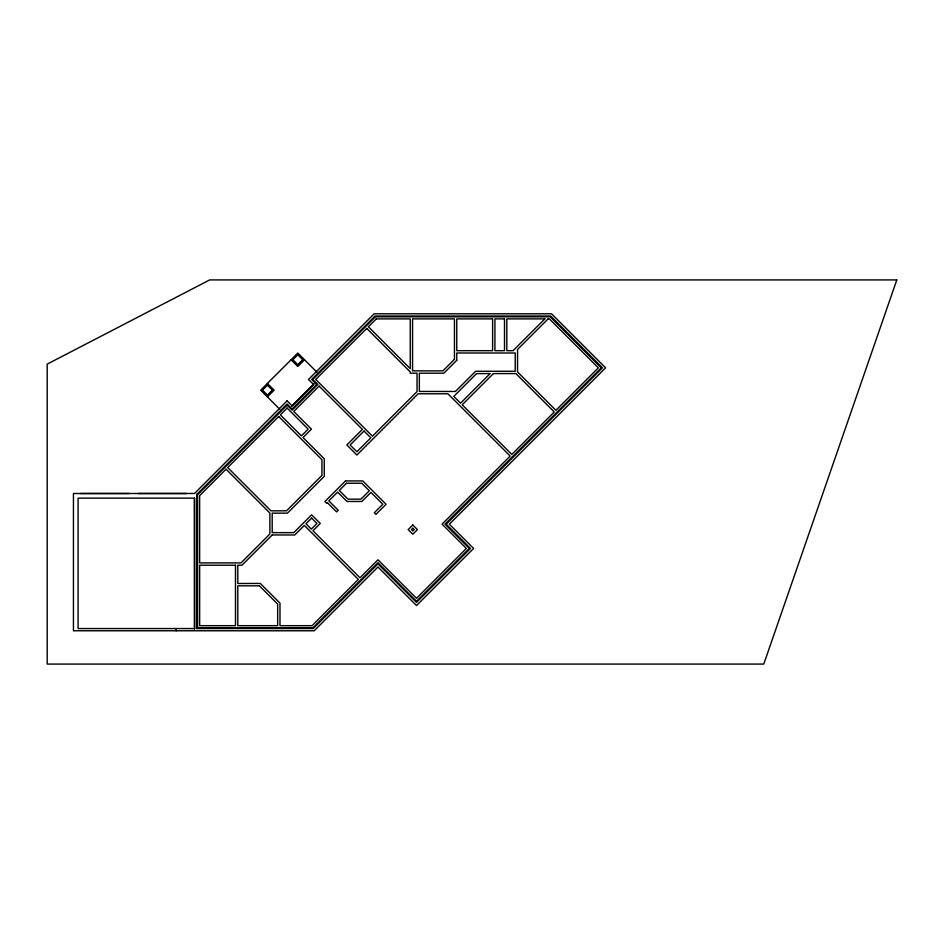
<?xml version="1.0" encoding="UTF-8"?>
<svg xmlns="http://www.w3.org/2000/svg" width="944" height="944" viewBox="0 0 944 944"><rect width="100%" height="100%" fill="white"/><g stroke="black" fill="none" stroke-linecap="round" stroke-linejoin="round"><path stroke-width="1.42" d="M267.4 396.869L274.114 390.155L267.4 383.453M304.511 359.758L297.808 366.461L291.094 359.758M196.753 494.432L287.106 404.008L292.097 409L316.653 384.444L311.65 379.453L375.087 316.016L550.6 316.016L602.437 367.841L446.193 524.191L470.466 548.452L416.505 602.414L377.978 563.875L313.29 628.551L196.777 628.551L196.718 494.396L196.777 628.551M291.554 406.404L314.057 383.901M80.511 493.511L128.95 493.511M138.237 493.511L186.676 493.511M194.535 498.149L78.081 498.149L78.081 628.551L194.547 628.551L194.499 498.113L194.547 629.294M316.901 372.137L297.808 353.044L260.697 390.155L279.79 409.259M176.186 628.551L176.186 630.769M896.8 279.92L763.779 664.08L47.2 664.08L47.2 364.124L209.698 279.92L896.8 279.92M267.4 384.444L261.689 390.155L267.4 395.866L273.111 390.155L267.4 384.444M297.808 354.047L292.097 359.758L297.808 365.458L303.52 359.758L297.808 354.047M267.4 385.164L262.408 390.155L267.4 395.147L272.403 390.155L267.4 385.164M297.808 354.755L292.805 359.758L297.808 364.75L302.8 359.758L297.808 354.755M287.106 400.87L194.499 493.476L73.443 493.511L73.443 630.769L314.21 630.769L377.978 567.014L416.505 605.552L473.605 548.452L449.344 524.191L605.576 367.841L551.52 313.797L374.166 313.797L308.511 379.453L313.502 384.456L292.097 405.861L287.106 400.87M287.106 405.141L197.567 494.762L197.579 627.736L312.96 627.736L377.978 562.73L416.505 601.269L469.321 548.452L445.002 524.132L601.293 367.841L550.269 316.818L375.417 316.818L312.794 379.453L317.786 384.444L292.097 410.144L287.106 405.141M226.041 469.192L199.632 495.624L199.644 562.895L241.003 562.895L269.878 534.009L269.878 513.029L226.041 469.192M278.681 416.493L227.681 467.551L270.963 510.822L286.504 510.822L321.939 475.387L321.939 459.716L278.681 416.493M287.106 408.068L280.333 414.853L301.372 435.904L308.157 429.131L287.106 408.068M366.744 328.418L315.721 379.453L372.455 436.187L417.036 391.607L417.036 373.187L410.239 373.187L410.239 371.924L366.744 328.418M376.278 318.895L368.384 326.777L410.239 368.644L410.239 318.895L376.278 318.895M319.072 386.096L293.737 411.431L311.437 429.131L303.012 437.544L324.264 458.796L324.264 476.354L287.46 513.147L272.202 513.147L272.202 532.64L293.796 532.64L311.626 514.822L320.264 523.448L312.96 530.752L359.994 577.787L377.978 559.804L416.505 598.343L466.395 548.452L442.075 524.132L510.161 456.058L447.881 393.778L418.145 393.778L356.891 455.02L346.826 444.966L362.39 429.402L319.072 386.096M364.03 431.042L350.118 444.966L356.891 451.739L370.815 437.827L364.03 431.042M272.214 534.965L241.959 565.22L237.794 565.22L237.794 583.486L260.296 583.427L279.99 603.122L279.99 625.671L312.098 625.671L358.342 579.427L304.322 525.407L294.764 534.965L272.214 534.965M454.453 359.322L442.913 370.862L412.563 370.862L412.563 318.895L454.453 318.895L454.453 359.322M456.766 360.289L443.869 373.187L419.348 373.187L419.348 391.453L455.433 391.453L475.623 371.275L515.223 371.275L515.223 352.997L456.766 352.997L456.766 360.289M345.516 480.933L324.901 501.547L326.541 503.187L327.214 502.515L336.595 511.884L338.235 510.244L328.854 500.875L337.633 492.095L347.014 501.465L361.882 501.465L370.945 492.402L382.792 504.249L374.308 512.745L375.948 514.386L386.072 504.249L362.756 480.933L345.516 480.933M311.626 518.103L305.962 523.767L311.319 529.112L316.983 523.448L311.626 518.103M346.483 483.245L339.274 490.455L347.97 499.152L360.927 499.152L369.305 490.762L361.8 483.245L346.483 483.245M476.578 373.588L453.781 396.397L460.554 403.171L490.137 373.588L476.578 373.588M544.841 318.895L513.052 350.684L506.834 350.684L506.834 318.895L544.841 318.895M493.417 373.588L462.194 404.811L511.801 454.418L554.258 411.95L515.908 373.588L493.417 373.588M548.122 318.895L517.548 349.469L517.548 371.948L555.898 410.31L598.366 367.841L549.408 318.895L548.122 318.895M412.799 524.982L408.162 529.619L412.799 534.257L417.437 529.619L412.799 524.982M412.799 528.262L411.442 529.619L412.799 530.976L414.156 529.619L412.799 528.262M492.603 318.895L456.766 318.895L456.766 350.684L492.603 350.684L492.603 318.895M504.509 318.895L494.916 318.895L494.916 350.684L504.509 350.684L504.509 318.895M235.481 565.22L199.644 565.22L199.644 625.671L235.481 625.671L235.481 565.22M259.388 585.811L237.794 585.811L237.794 625.671L277.666 625.671L277.666 604.077L259.388 585.811"/></g></svg>
